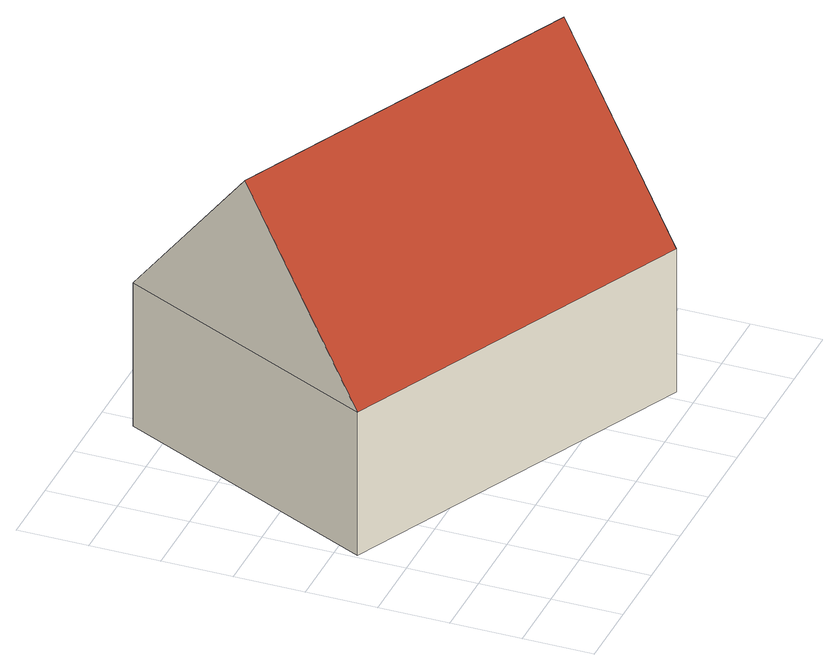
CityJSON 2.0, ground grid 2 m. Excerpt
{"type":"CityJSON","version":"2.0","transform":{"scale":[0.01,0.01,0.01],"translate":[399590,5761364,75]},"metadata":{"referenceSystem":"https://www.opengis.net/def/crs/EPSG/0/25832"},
"CityObjects":{
"building1":{"type":"Building","attributes":{"Gemeindeschluessel":"05515000","Geometrietyp2DReferenz":"3000","function":"31001_1000","roofType":"3100","measuredHeight":9.53},"address":[{"country":"Germany","locality":"Münster","thoroughfareNumber":"21","thoroughfareName":"Waltruper Weg"}],"geometry":[{"type":"Solid","lod":"2","boundaries":[[[[0,1,2,3]],[[4,5,1,0]],[[6,7,5,4]],[[3,2,7,6]],[[0,8,4]],[[6,9,3]],[[3,9,8,0]],[[4,8,9,6]],[[1,5,7,2]]]],"semantics":{"surfaces":[{"type":"WallSurface"},{"type":"RoofSurface"},{"type":"GroundSurface"}],"values":[[0,0,0,0,0,0,1,1,2]]}}]}
},
"vertices":[
[11,540,501],[11,540,62],[1033,61,62],[1033,61,501],[370,1303,501],[370,1303,62],[1391,824,501],[1391,824,62],[191,922,1014],[1212,442,1014]
]}
